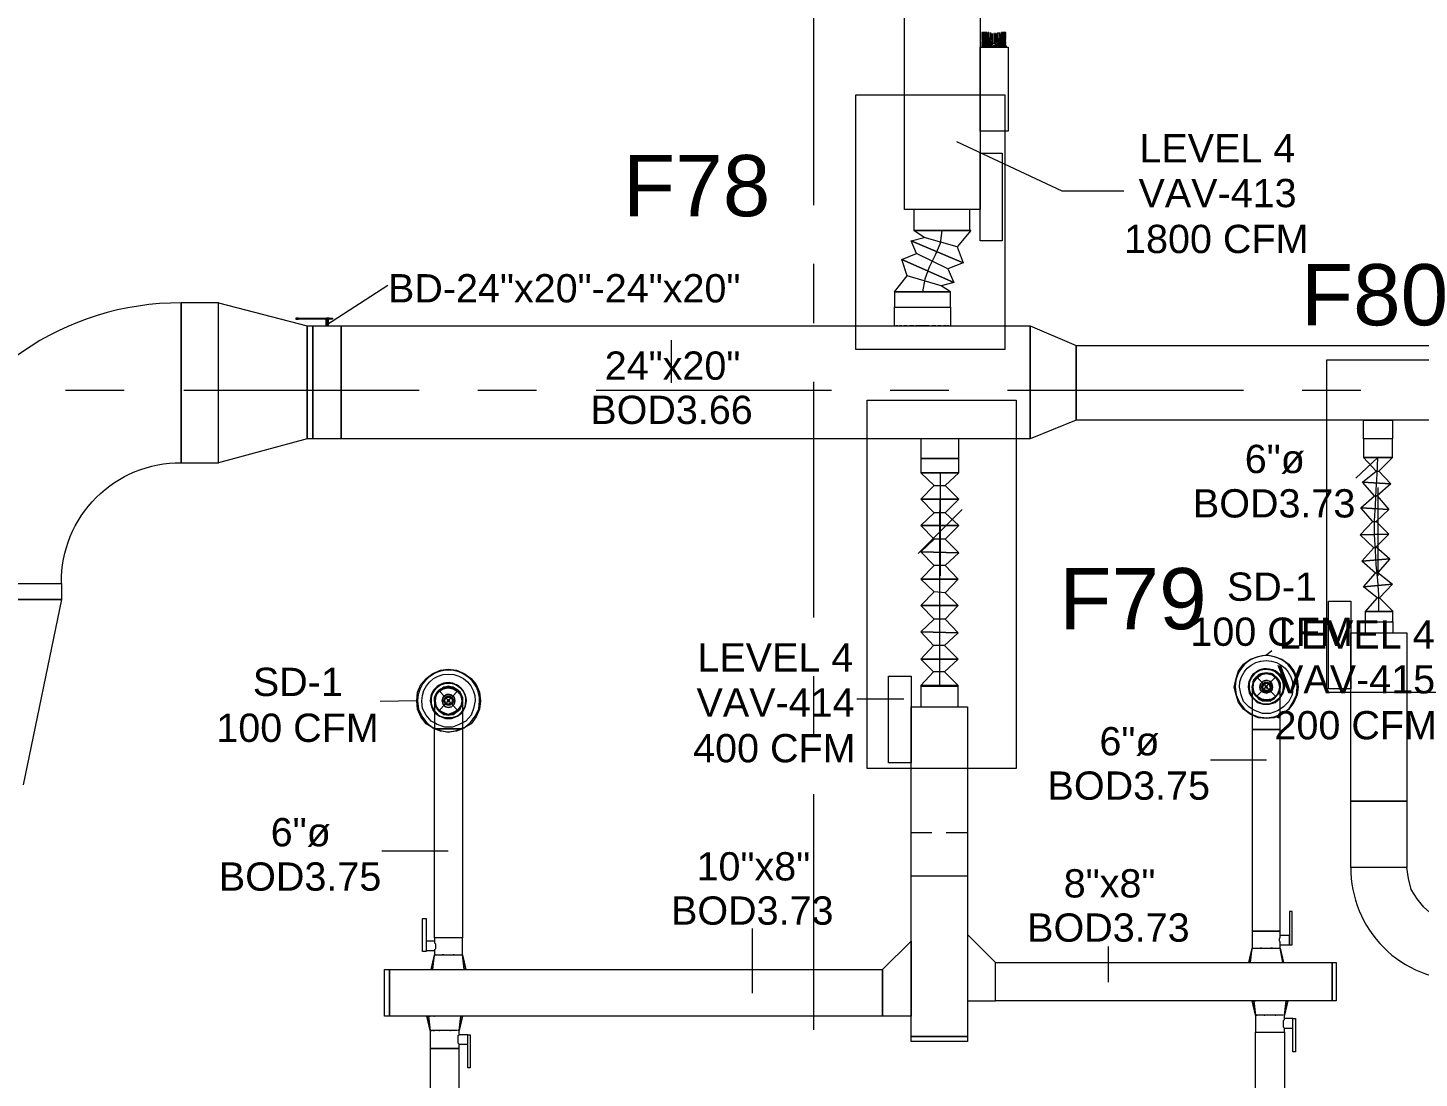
# Model space of a CAD drawing. Header units: metres. Extents: x 98 to 337, y -7 to 53.
# Drawn here: x 131.29 to 138.79, y 40.53 to 46.2 of the extents above; entities that cross this region are included whole.
import ezdxf

# ---------------------------------------------------------------- set-up
doc = ezdxf.new("R2010")
doc.units = ezdxf.units.M
doc.layers.add('HVAC - Ductos', color=5, linetype='Continuous', lineweight=0)
doc.layers.add('PDF_Text', color=7, linetype='Continuous', lineweight=0)
doc.layers.add('PDF_Geometry', color=7, linetype='Continuous', lineweight=0, true_color=0xaaaaaa)
doc.styles.add('PDF Arial-BoldMT-Identity-H', font='arial.ttf')
doc.styles.add('PDF Helvetica', font='')
doc.styles.get('PDF Helvetica').set_extended_font_data('Helvetica')

msp = doc.modelspace()

# ---------------------------------------------------------------- linework, layer by layer
at = {"layer": 'HVAC - Ductos', "lineweight": 0}
for points in [[(136.4198, 47.0404), (136.4198, 45.2169), (136.0121, 45.2169), (136.0121, 47.0404)], [(136.5711, 45.6384), (136.4198, 45.6384), (136.4198, 46.092), (136.5711, 46.092)], [(136.539, 45.0474), (136.4198, 45.0474), (136.4198, 45.5192), (136.539, 45.5192)], [(136.0625, 45.1023), (136.0717, 45.1023), (136.09, 45.1023), (136.1175, 45.1023), (136.1541, 45.1023), (136.1954, 45.1023), (136.2366, 45.1023), (136.2778, 45.1023), (136.3145, 45.1023), (136.342, 45.1023), (136.3603, 45.1023), (136.3649, 45.1023), (136.3649, 45.2169), (136.3603, 45.2169), (136.3466, 45.2169), (136.3236, 45.2169), (136.2916, 45.2169), (136.2549, 45.2169), (136.2137, 45.2169), (136.177, 45.2169), (136.1403, 45.2169), (136.1083, 45.2169), (136.0854, 45.2169), (136.0717, 45.2169), (136.0625, 45.2169), (136.0625, 45.1023), (136.3694, 45.1023), (136.3603, 45.1023), (136.342, 45.1023), (136.3145, 45.1023), (136.2778, 45.1023), (136.2366, 45.1023), (136.1954, 45.1023), (136.1541, 45.1023), (136.1175, 45.1023), (136.0854, 45.1023), (136.0671, 45.1023)], [(136.3649, 45.1023), (136.3603, 45.1023), (136.3466, 45.1023), (136.3236, 45.1023), (136.2916, 45.1023), (136.2549, 45.1023), (136.2137, 45.1023), (136.177, 45.1023), (136.1403, 45.1023), (136.1083, 45.1023), (136.0854, 45.1023), (136.0717, 45.1023), (136.0625, 45.1023), (136.0717, 45.1023), (136.0854, 45.1023), (136.1083, 45.1023), (136.1403, 45.1023), (136.177, 45.1023), (136.2137, 45.1023), (136.2549, 45.1023), (136.2916, 45.1023), (136.3236, 45.1023), (136.3466, 45.1023), (136.3603, 45.1023)], [(136.3694, 45.1023), (136.3649, 45.1023), (136.3603, 45.1023), (136.342, 45.1023), (136.3145, 45.1023), (136.2778, 45.1023), (136.2366, 45.1023), (136.1954, 45.1023), (136.1541, 45.1023), (136.1175, 45.1023), (136.09, 45.1023), (136.0717, 45.1023), (136.0625, 45.1023), (136.0671, 45.1023), (136.0854, 45.1023), (136.1175, 45.1023), (136.1541, 45.1023), (136.1954, 45.1023), (136.2366, 45.1023), (136.2778, 45.1023), (136.3145, 45.1023), (136.342, 45.1023), (136.3603, 45.1023)], [(132.1131, 44.7129), (132.1131, 43.8515)], [(132.7911, 43.9799), (132.3147, 43.8515), (132.3147, 44.7129), (132.7911, 44.5892)], [(136.2595, 44.7725), (136.2549, 44.7725), (136.2412, 44.7725), (136.2183, 44.7725), (136.1862, 44.7725), (136.1495, 44.7725), (136.1083, 44.7725), (136.0717, 44.7725), (136.0305, 44.7725), (136.0029, 44.7725), (135.9754, 44.7725), (135.9617, 44.7725), (135.9571, 44.7725), (135.9617, 44.7725), (135.9754, 44.7725), (136.0029, 44.7725), (136.0305, 44.7725), (136.0717, 44.7725), (136.1083, 44.7725), (136.1495, 44.7725), (136.1862, 44.7725), (136.2183, 44.7725), (136.2412, 44.7725), (136.2549, 44.7725)], [(132.8232, 43.9799), (132.7911, 43.9799), (132.7911, 44.5892), (132.8232, 44.5892)], [(132.9744, 43.9799), (132.8232, 43.9799), (132.8232, 44.5892), (132.9744, 44.5892)], [(136.6901, 43.9799), (132.9744, 43.9799), (132.9744, 44.5892), (136.6901, 44.5892)], [(136.9376, 44.0806), (136.6901, 43.9799), (136.6901, 44.5892), (136.9376, 44.4838)], [(136.9376, 44.4838), (149.7159, 44.4838), (149.7159, 44.0806), (136.9376, 44.0806)], [(138.4862, 43.9799), (138.4862, 44.0806), (138.4908, 44.0806), (138.5, 44.0806), (138.5092, 44.0806), (138.5274, 44.0806), (138.5458, 44.0806), (138.5641, 44.0806), (138.5824, 44.0806), (138.6008, 44.0806), (138.619, 44.0806), (138.6282, 44.0806), (138.6374, 44.0806), (138.642, 44.0806), (138.642, 43.9799), (138.6374, 43.9799), (138.6282, 43.9799), (138.619, 43.9799), (138.6008, 43.9799), (138.5824, 43.9799), (138.5641, 43.9799), (138.5458, 43.9799), (138.5274, 43.9799), (138.5092, 43.9799), (138.5, 43.9799), (138.4908, 43.9799)], [(138.642, 43.879), (138.6374, 43.879), (138.6282, 43.879), (138.619, 43.879), (138.6008, 43.879), (138.5824, 43.879), (138.5641, 43.879), (138.5458, 43.879), (138.5274, 43.879), (138.5092, 43.879), (138.5, 43.879), (138.4908, 43.879), (138.4862, 43.879), (138.4908, 43.879), (138.5, 43.879), (138.5092, 43.879), (138.5274, 43.879), (138.5458, 43.879), (138.5641, 43.879), (138.5824, 43.879), (138.6008, 43.879), (138.619, 43.879), (138.6282, 43.879), (138.6374, 43.879)], [(136.0991, 43.7966), (136.1037, 43.7966), (136.1129, 43.7966), (136.1312, 43.7966), (136.1495, 43.7966), (136.177, 43.7966), (136.2046, 43.7966), (136.2274, 43.7966), (136.2549, 43.7966), (136.2732, 43.7966), (136.2916, 43.7966), (136.3008, 43.7966), (136.3054, 43.7966), (136.3008, 43.7966), (136.2916, 43.7966), (136.2732, 43.7966), (136.2549, 43.7966), (136.2274, 43.7966), (136.2046, 43.7966), (136.177, 43.7966), (136.1495, 43.7966), (136.1312, 43.7966), (136.1129, 43.7966), (136.1037, 43.7966)], [(138.2983, 43.1047), (138.4175, 43.1047), (138.4175, 42.6328), (138.2983, 42.6328)], [(138.642, 43.0497), (138.6328, 43.0497), (138.6236, 43.0497), (138.6054, 43.0497), (138.587, 43.0497), (138.5687, 43.0497), (138.5504, 43.0497), (138.532, 43.0497), (138.5183, 43.0497), (138.5046, 43.0497), (138.4954, 43.0497), (138.5046, 43.0497), (138.5183, 43.0497), (138.532, 43.0497), (138.5504, 43.0497), (138.5687, 43.0497), (138.587, 43.0497), (138.6054, 43.0497), (138.6236, 43.0497), (138.6328, 43.0497)], [(138.7198, 42.9352), (138.7198, 42.028), (138.4175, 42.028), (138.4175, 42.9352)], [(135.9251, 42.7015), (136.0487, 42.7015), (136.0487, 42.2342), (135.9251, 42.2342)], [(138.0234, 42.6878), (137.9868, 42.7152), (137.941, 42.7152), (137.8997, 42.6878), (137.886, 42.642), (137.8997, 42.6008), (137.941, 42.5686), (137.9868, 42.5686), (138.0234, 42.6008), (138.0372, 42.642)], [(137.8951, 42.6694), (137.9135, 42.6924), (137.9364, 42.7107), (137.9639, 42.7152), (137.9914, 42.7107), (138.0143, 42.6924), (138.028, 42.6694), (138.0326, 42.642), (138.028, 42.6145), (138.0143, 42.5916), (137.9914, 42.5778), (137.9639, 42.5732), (137.9364, 42.5778), (137.9135, 42.5916), (137.8951, 42.6145), (137.8906, 42.642)], [(138.0326, 42.6236), (138.028, 42.6053), (138.0143, 42.5916), (138.0006, 42.5778), (137.9822, 42.5732), (137.9639, 42.5686), (137.9456, 42.5732), (137.9272, 42.5778), (137.9089, 42.5916), (137.8997, 42.6053), (137.8906, 42.6236), (137.8906, 42.642), (137.8906, 42.6603), (137.8997, 42.6786), (137.9089, 42.697), (137.9272, 42.7061), (137.9456, 42.7152), (137.9639, 42.7152), (137.9822, 42.7152), (138.0006, 42.7061), (138.0143, 42.697), (138.028, 42.6786), (138.0326, 42.6603), (138.0372, 42.642)], [(137.9318, 42.6603), (137.9272, 42.642), (137.9318, 42.6603), (137.9456, 42.674), (137.9639, 42.6786), (137.9822, 42.674), (137.9914, 42.6603), (137.996, 42.642), (137.9914, 42.6603), (137.9776, 42.674), (137.9639, 42.6786), (137.9456, 42.674)], [(133.625, 42.5503), (133.6158, 42.532), (133.6067, 42.5183), (133.5884, 42.5045), (133.5746, 42.4953), (133.5517, 42.4953), (133.5334, 42.4953), (133.515, 42.5045), (133.5013, 42.5183), (133.4922, 42.532), (133.483, 42.5503), (133.4784, 42.5686), (133.483, 42.587), (133.4922, 42.6053), (133.5013, 42.619), (133.515, 42.6328), (133.5334, 42.6374), (133.5517, 42.642), (133.5746, 42.6374), (133.5884, 42.6328), (133.6067, 42.619), (133.6158, 42.6053), (133.625, 42.587), (133.6296, 42.5686)], [(133.6158, 42.6145), (133.5792, 42.642), (133.5288, 42.642), (133.4922, 42.6145), (133.4784, 42.5686), (133.4922, 42.5228), (133.5288, 42.4953), (133.5792, 42.4953), (133.6158, 42.5228), (133.6296, 42.5686)], [(133.4876, 42.5962), (133.5013, 42.619), (133.5242, 42.6328), (133.5517, 42.6374), (133.5792, 42.6328), (133.6021, 42.619), (133.6204, 42.5962), (133.625, 42.5686), (133.6204, 42.5411), (133.6021, 42.5183), (133.5792, 42.5045), (133.5517, 42.4953), (133.5242, 42.5045), (133.5013, 42.5183), (133.4876, 42.5411), (133.483, 42.5686)], [(133.5242, 42.587), (133.5196, 42.5686), (133.5242, 42.587), (133.538, 42.6008), (133.5517, 42.6053), (133.57, 42.6008), (133.5838, 42.587), (133.5884, 42.5686), (133.5838, 42.587), (133.57, 42.5962), (133.5517, 42.6008), (133.538, 42.5962)], [(136.3008, 42.6465), (136.2916, 42.6465), (136.2732, 42.6465), (136.2503, 42.6465), (136.2183, 42.6465), (136.1816, 42.6465), (136.1495, 42.6465), (136.1221, 42.6465), (136.1037, 42.6465), (136.0991, 42.6465), (136.0991, 42.5366), (136.1037, 42.5366), (136.1129, 42.5366), (136.1267, 42.5366), (136.1495, 42.5366), (136.1725, 42.5366), (136.2, 42.5366), (136.2228, 42.5366), (136.2503, 42.5366), (136.2687, 42.5366), (136.287, 42.5366), (136.2962, 42.5366), (136.3008, 42.5366), (136.3008, 42.6465), (136.3008, 42.6511), (136.2962, 42.6511), (136.2778, 42.6511), (136.2503, 42.6511), (136.2183, 42.6511), (136.1816, 42.6511), (136.1495, 42.6511), (136.1221, 42.6511), (136.1037, 42.6511), (136.0991, 42.6511), (136.0991, 42.6465), (136.1037, 42.6465), (136.1221, 42.6465), (136.1495, 42.6465), (136.1816, 42.6465), (136.2183, 42.6465), (136.2503, 42.6465), (136.2732, 42.6465), (136.2916, 42.6465)], [(136.3008, 42.6465), (136.2962, 42.6465), (136.287, 42.6465), (136.2687, 42.6465), (136.2503, 42.6465), (136.2228, 42.6465), (136.2, 42.6465), (136.1725, 42.6465), (136.1495, 42.6465), (136.1267, 42.6465), (136.1129, 42.6465), (136.1037, 42.6465), (136.0991, 42.6465), (136.1037, 42.6465), (136.1129, 42.6465), (136.1267, 42.6465), (136.1495, 42.6465), (136.1725, 42.6465), (136.2, 42.6465), (136.2228, 42.6465), (136.2503, 42.6465), (136.2687, 42.6465), (136.287, 42.6465), (136.2962, 42.6465)], [(137.9914, 42.6282), (137.996, 42.642), (137.9914, 42.6236), (137.9822, 42.6145), (137.9639, 42.6099), (137.9456, 42.6145), (137.9318, 42.6236), (137.9272, 42.642), (137.9318, 42.6282), (137.9456, 42.6145), (137.9639, 42.6099), (137.9776, 42.6145)], [(137.941, 42.6557), (137.9364, 42.642), (137.941, 42.6603), (137.9548, 42.6694), (137.9685, 42.6694), (137.9822, 42.6603), (137.9868, 42.642), (137.9822, 42.6557), (137.9685, 42.6648), (137.9548, 42.6648)], [(137.9822, 42.6282), (137.9868, 42.642), (137.9822, 42.6282), (137.9685, 42.619), (137.9548, 42.619), (137.941, 42.6282), (137.9364, 42.642), (137.941, 42.6282), (137.9548, 42.619), (137.9685, 42.619)], [(137.9502, 42.6557), (137.9639, 42.6648), (137.9776, 42.6557), (137.9822, 42.642), (137.9776, 42.6282), (137.9639, 42.6236), (137.9502, 42.6282), (137.941, 42.642)], [(137.9594, 42.6374), (137.9639, 42.6374), (137.9685, 42.642), (137.9639, 42.6374), (137.9594, 42.6374), (137.9548, 42.642), (137.9594, 42.6465), (137.9639, 42.6465), (137.9685, 42.642), (137.9639, 42.6465), (137.9594, 42.6465), (137.9594, 42.642)], [(138.0372, 42.587), (138.051, 42.6099), (138.0601, 42.642), (138.051, 42.6099)], [(133.5838, 42.5503), (133.5884, 42.5686), (133.5838, 42.5503), (133.57, 42.5366), (133.5517, 42.532), (133.538, 42.5366), (133.5242, 42.5503), (133.5196, 42.5686), (133.5242, 42.5503), (133.538, 42.5366), (133.5517, 42.532), (133.57, 42.5366)], [(133.5334, 42.5824), (133.5288, 42.5686), (133.5334, 42.5824), (133.5472, 42.5916), (133.5609, 42.5916), (133.5746, 42.5824), (133.5792, 42.5686), (133.5746, 42.5824), (133.5609, 42.5916), (133.5472, 42.5916)], [(133.5746, 42.5549), (133.5792, 42.5686), (133.5746, 42.5549), (133.5609, 42.5457), (133.5472, 42.5457), (133.5334, 42.5549), (133.5288, 42.5686), (133.5334, 42.5549), (133.5472, 42.5457), (133.5609, 42.5457)], [(133.538, 42.5824), (133.5517, 42.587), (133.57, 42.5824), (133.5746, 42.5686), (133.57, 42.5549), (133.5517, 42.5503), (133.538, 42.5549), (133.5334, 42.5686)], [(133.5517, 42.5732), (133.5472, 42.5686), (133.5517, 42.5732), (133.5563, 42.5732), (133.5609, 42.5686), (133.5563, 42.5732)], [(133.5563, 42.5641), (133.5609, 42.5686), (133.5563, 42.5641), (133.5517, 42.5641), (133.5472, 42.5686), (133.5517, 42.5641)], [(133.6296, 42.5091), (133.6434, 42.5366), (133.6479, 42.5686), (133.6434, 42.5366)], [(138.0097, 42.5595), (137.9776, 42.5503), (137.9456, 42.5503), (137.9135, 42.5595), (137.8906, 42.5824), (137.886, 42.587), (137.8906, 42.5824), (137.886, 42.5916), (137.8906, 42.5824), (137.9135, 42.5641), (137.9456, 42.5503), (137.9776, 42.5503), (138.0097, 42.5641), (138.0326, 42.5824), (138.0372, 42.5916), (138.0326, 42.5824), (138.0097, 42.5641), (137.9776, 42.5503), (137.9456, 42.5503), (137.9135, 42.5641), (137.8906, 42.5824), (137.9135, 42.5595), (137.9456, 42.5503), (137.9776, 42.5503), (138.0097, 42.5595), (138.0372, 42.5824), (138.0372, 42.587), (138.0372, 42.5824)], [(133.483, 42.5091), (133.5059, 42.4862), (133.538, 42.477), (133.57, 42.477), (133.6021, 42.4862), (133.625, 42.5091), (133.6296, 42.5137), (133.625, 42.5091), (133.6021, 42.4862), (133.57, 42.477), (133.538, 42.477), (133.5059, 42.4862), (133.483, 42.5091), (133.4784, 42.5137)], [(133.6296, 42.5045), (133.6021, 42.4862), (133.57, 42.4725), (133.538, 42.4725), (133.5059, 42.4862), (133.4784, 42.5045), (133.4784, 42.5091), (133.4784, 42.5045), (133.5059, 42.4862), (133.538, 42.4725), (133.57, 42.4725), (133.6021, 42.4862), (133.6296, 42.5045), (133.6296, 42.5091)], [(137.886, 41.327), (137.8906, 41.327), (137.8951, 41.327), (137.9089, 41.327), (137.9227, 41.327), (137.941, 41.327), (137.9639, 41.327), (137.9822, 41.327), (138.0006, 41.327), (138.0143, 41.327), (138.028, 41.327), (138.0372, 41.327), (138.0372, 42.4129), (138.028, 42.4129), (138.0143, 42.4129), (138.0006, 42.4129), (137.9822, 42.4129), (137.9639, 42.4129), (137.941, 42.4129), (137.9227, 42.4129), (137.9089, 42.4129), (137.8951, 42.4129), (137.8906, 42.4129), (137.886, 42.4129)], [(136.0487, 41.6248), (136.3512, 41.6248), (136.3512, 40.7589), (136.0487, 40.7589)], [(133.4143, 41.3957), (133.4326, 41.3957), (133.4326, 41.2171), (133.4143, 41.2171)], [(133.4326, 41.272), (133.4326, 41.2675), (133.4326, 41.2629), (133.4326, 41.2583), (133.4326, 41.2537), (133.4326, 41.2445), (133.4326, 41.2399), (133.4326, 41.2308), (133.4326, 41.2263), (133.4326, 41.2217), (133.4784, 41.2217), (133.4784, 41.1987), (133.483, 41.1987), (133.4784, 41.1987), (133.483, 41.1987), (133.4876, 41.1987), (133.5013, 41.1987), (133.515, 41.1987), (133.5334, 41.1987), (133.5517, 41.1987), (133.5746, 41.1987), (133.593, 41.1987), (133.6067, 41.1987), (133.6204, 41.1987), (133.625, 41.1987), (133.6296, 41.1987), (133.6296, 41.2903), (133.6204, 41.2903), (133.6067, 41.2903), (133.593, 41.2903), (133.5746, 41.2903), (133.5517, 41.2903), (133.5334, 41.2903), (133.515, 41.2903), (133.5013, 41.2903), (133.4876, 41.2903), (133.4784, 41.2903), (133.4784, 41.272)], [(135.893, 41.1208), (136.0487, 41.272), (136.0487, 40.8688), (135.893, 40.8688)], [(136.5023, 40.9514), (136.5023, 41.1575), (136.3512, 41.3087), (136.3512, 40.9514)], [(133.5288, 41.1987), (133.5242, 41.1987), (133.5196, 41.1987), (133.5242, 41.1987)], [(133.5838, 41.1987), (133.5792, 41.1987)], [(137.9364, 41.2354), (137.9318, 41.2354)], [(137.996, 41.2354), (137.9914, 41.2354), (137.9868, 41.2354), (137.9914, 41.2354)], [(133.2356, 41.1208), (133.2356, 40.8688), (133.2081, 40.8688), (133.2081, 41.1208)], [(133.2356, 41.1208), (135.893, 41.1208), (135.893, 40.8688), (133.2356, 40.8688)], [(138.3167, 40.9514), (136.5023, 40.9514), (136.5023, 41.1575), (138.3167, 41.1575)], [(138.3167, 40.9514), (138.3167, 41.1575), (138.3396, 41.1575), (138.3396, 40.9514)], [(137.9089, 40.8734), (137.9135, 40.8734)], [(137.9502, 40.8734), (137.9548, 40.8734)], [(138.0097, 40.8734), (138.0143, 40.8734)], [(138.1197, 40.6764), (138.1059, 40.6764), (138.1059, 40.8551), (138.1197, 40.8551)], [(133.4601, 40.7909), (133.4647, 40.7909)], [(133.4692, 40.7909), (133.4784, 40.7909)], [(133.5013, 40.7909), (133.5059, 40.7909)], [(133.5609, 40.7909), (133.5654, 40.7909)], [(133.6708, 40.5894), (133.6571, 40.5894), (133.6571, 40.7681), (133.6708, 40.7681)], [(136.0487, 40.7589), (136.3512, 40.7589), (136.3512, 40.7314), (136.0487, 40.7314)]]:
    msp.add_lwpolyline(points, close=True, dxfattribs=at)
for points in [[(136.2962, 45.0152), (136.3282, 44.9282), (136.0487, 45.0474), (136.1175, 45.0657), (136.0625, 45.1023), (136.3694, 45.1023), (136.2962, 45.0152), (136.1175, 45.0657)], [(136.2137, 45.1023), (136.2046, 45.0336), (136.177, 44.9694), (136.1449, 44.9053), (136.1221, 44.8412), (136.1083, 44.7725)], [(136.2457, 44.8962), (136.2778, 44.8228), (135.9983, 44.9466), (136.0763, 44.9786), (136.0487, 45.0474), (136.3282, 44.9282), (136.2457, 44.8962), (136.0763, 44.9786)], [(135.9571, 44.7725), (135.9571, 44.6899), (135.9617, 44.6899), (135.9754, 44.6899), (136.0029, 44.6899), (136.0305, 44.6899), (136.0717, 44.6899), (136.1083, 44.6899), (136.1495, 44.6899), (136.1862, 44.6899), (136.2183, 44.6899), (136.2412, 44.6899), (136.2549, 44.6899), (136.2595, 44.6899), (136.2595, 44.7725), (135.9571, 44.7725), (136.0259, 44.8595), (135.9983, 44.9466), (136.2778, 44.8228), (136.2091, 44.8046), (136.0259, 44.8595)], [(136.2595, 44.7725), (136.2091, 44.8046)], [(132.7316, 44.6304), (132.7316, 44.6259)], [(132.7453, 44.6304), (132.7407, 44.6304), (132.7362, 44.6304), (132.7316, 44.6304), (132.7362, 44.6304), (132.7407, 44.6304), (132.7453, 44.6304), (132.8966, 44.6304), (132.9012, 44.6304), (132.9057, 44.6304), (132.9103, 44.6304), (132.9057, 44.6304), (132.9012, 44.6304), (132.8966, 44.6304), (132.9286, 44.6304), (132.9286, 44.6259), (132.9057, 44.6259), (132.9057, 44.5892)], [(132.9057, 44.6259), (132.9012, 44.6259), (132.8966, 44.6259), (132.8966, 44.6304)], [(132.9103, 44.6259), (132.9103, 44.6304)], [(135.9617, 44.5892), (135.9571, 44.5892), (135.9571, 44.6899), (135.9617, 44.6899), (135.9754, 44.6899), (136.0029, 44.6899), (136.0305, 44.6899), (136.0717, 44.6899), (136.1083, 44.6899), (136.1495, 44.6899), (136.1862, 44.6899), (136.2183, 44.6899), (136.2412, 44.6899), (136.2549, 44.6899), (136.2595, 44.6899), (136.2595, 44.5892)], [(132.9012, 44.6259), (132.9057, 44.6259), (132.9103, 44.6259), (132.9057, 44.6259), (132.9012, 44.6259), (132.8966, 44.6259), (132.7453, 44.6259), (132.7407, 44.6259), (132.7362, 44.6259), (132.7316, 44.6259), (132.7362, 44.6259), (132.7407, 44.6259), (132.7453, 44.6259)], [(132.892, 44.6259), (132.892, 44.5892)], [(135.9754, 44.5892), (135.9708, 44.5892), (135.9663, 44.5892)], [(135.9983, 44.5892), (135.9892, 44.5892), (135.9846, 44.5892)], [(136.0259, 44.5892), (136.0121, 44.5892), (136.0075, 44.5892)], [(136.0625, 44.5892), (136.0441, 44.5892), (136.0396, 44.5892)], [(136.1449, 44.5892), (136.1083, 44.5892), (136.0763, 44.5892), (136.0717, 44.5892)], [(136.1816, 44.5892), (136.177, 44.5892), (136.1587, 44.5892)], [(136.2091, 44.5892), (136.2046, 44.5892), (136.1908, 44.5892)], [(136.2366, 44.5892), (136.2274, 44.5892), (136.2228, 44.5892)], [(136.2503, 44.5892), (136.2457, 44.5892), (136.2412, 44.5892)], [(136.1037, 43.9799), (136.0991, 43.9799), (136.0991, 43.8744), (136.1037, 43.8744), (136.1129, 43.8744), (136.1312, 43.8744), (136.1495, 43.8744), (136.177, 43.8744), (136.2046, 43.8744), (136.2274, 43.8744), (136.2549, 43.8744), (136.2732, 43.8744), (136.2916, 43.8744), (136.3008, 43.8744), (136.3054, 43.8744), (136.3054, 43.9799), (136.3008, 43.9799)], [(136.1129, 43.9799), (136.1083, 43.9799)], [(136.1267, 43.9799), (136.1221, 43.9799), (136.1175, 43.9799)], [(136.1449, 43.9799), (136.1403, 43.9799), (136.1358, 43.9799)], [(136.1725, 43.9799), (136.1587, 43.9799), (136.1541, 43.9799)], [(136.2228, 43.9799), (136.2046, 43.9799), (136.1816, 43.9799)], [(136.2503, 43.9799), (136.2457, 43.9799), (136.2366, 43.9799)], [(136.2732, 43.9799), (136.2641, 43.9799), (136.2595, 43.9799)], [(136.287, 43.9799), (136.2824, 43.9799), (136.2778, 43.9799)], [(136.2962, 43.9799), (136.2916, 43.9799)], [(138.642, 43.879), (138.642, 43.9799), (138.6374, 43.9799), (138.6282, 43.9799), (138.619, 43.9799), (138.6008, 43.9799), (138.5824, 43.9799), (138.5641, 43.9799), (138.5458, 43.9799), (138.5274, 43.9799), (138.5092, 43.9799), (138.5, 43.9799), (138.4908, 43.9799), (138.4862, 43.9799), (138.4862, 43.879), (138.642, 43.879), (138.5687, 43.8057), (138.6328, 43.737), (138.4816, 43.7461), (138.555, 43.8057), (138.5687, 43.8057)], [(138.5641, 43.879), (138.4449, 43.769)], [(138.4862, 43.879), (138.555, 43.8057)], [(138.5687, 43.0497), (138.5687, 43.1368), (138.5641, 43.2192), (138.555, 43.3017), (138.5504, 43.3796), (138.5458, 43.4621), (138.5458, 43.5399), (138.5504, 43.6225), (138.555, 43.705), (138.5595, 43.792), (138.5641, 43.879)], [(136.232, 43.7278), (136.3054, 43.6545), (136.0991, 43.6545), (136.1725, 43.7278), (136.232, 43.7278), (136.3054, 43.7966), (136.3054, 43.8744), (136.3008, 43.8744), (136.2916, 43.8744), (136.2732, 43.8744), (136.2549, 43.8744), (136.2274, 43.8744), (136.2046, 43.8744), (136.177, 43.8744), (136.1495, 43.8744), (136.1312, 43.8744), (136.1129, 43.8744), (136.1037, 43.8744), (136.0991, 43.8744), (136.0991, 43.7966), (136.3054, 43.7966), (136.0991, 43.7966), (136.1725, 43.7278)], [(136.2046, 43.7966), (136.2046, 43.682), (136.2, 43.5629), (136.2, 43.4483), (136.2, 43.3338), (136.2, 43.2192), (136.2, 43.1047), (136.2, 42.9901), (136.2, 42.8803), (136.2, 42.7656), (136.2, 42.6511)], [(138.5458, 43.6728), (138.4816, 43.7461), (138.6328, 43.737), (138.5595, 43.6728), (138.6236, 43.5995), (138.4725, 43.6087), (138.5458, 43.6728), (138.5595, 43.6728)], [(136.232, 43.5812), (136.3054, 43.5125), (136.0991, 43.5125), (136.1725, 43.5812), (136.0991, 43.6545), (136.3054, 43.6545), (136.232, 43.5812), (136.1725, 43.5812)], [(136.2046, 43.7186), (136.2046, 43.4804), (136.2046, 43.2422)], [(138.5641, 43.7186), (138.5641, 43.4804), (138.5641, 43.2422)], [(136.3236, 43.5995), (136.2046, 43.4804), (136.0854, 43.3613)], [(138.5366, 43.5354), (138.4725, 43.6087), (138.6236, 43.5995), (138.555, 43.5354), (138.6236, 43.4667), (138.4679, 43.4621), (138.5366, 43.5354), (138.555, 43.5354)], [(136.232, 43.4392), (136.3054, 43.3658), (136.0991, 43.3704), (136.1725, 43.4392), (136.0991, 43.5125), (136.3054, 43.5125), (136.232, 43.4392), (136.1725, 43.4392)], [(138.5412, 43.3934), (138.4679, 43.4621), (138.6236, 43.4667), (138.555, 43.3979), (138.6282, 43.3338), (138.477, 43.32), (138.5412, 43.3934), (138.555, 43.3979)], [(136.232, 43.2972), (136.3008, 43.2238), (136.0991, 43.2238), (136.1725, 43.2972), (136.0991, 43.3704), (136.3054, 43.3658), (136.232, 43.2972), (136.1725, 43.2972)], [(138.5504, 43.2559), (138.477, 43.32), (138.6282, 43.3338), (138.5641, 43.2605), (138.642, 43.1963), (138.4862, 43.1826), (138.5504, 43.2559), (138.5641, 43.2605)], [(136.232, 43.1506), (136.3008, 43.0818), (136.0991, 43.0818), (136.1725, 43.1552), (136.0991, 43.2238), (136.3008, 43.2238), (136.232, 43.1506), (136.1725, 43.1552)], [(129.9413, 43.2009), (131.467, 43.2009), (131.467, 43.1139), (129.9413, 43.1139), (131.467, 43.1139), (131.2609, 42.115)], [(138.5595, 43.123), (138.4862, 43.1826), (138.642, 43.1963), (138.5732, 43.123), (138.6466, 43.0497), (138.4954, 43.0497), (138.6466, 43.0497), (138.642, 43.0497), (138.6374, 43.0497), (138.6236, 43.0497), (138.5962, 43.0497), (138.5687, 43.0497), (138.5412, 43.0497), (138.5183, 43.0497), (138.5, 43.0497), (138.4954, 43.0497), (138.5, 43.0497), (138.5137, 43.0497), (138.5412, 43.0497), (138.5687, 43.0497), (138.6008, 43.0497), (138.6236, 43.0497), (138.642, 43.0497), (138.6466, 43.0497), (138.642, 43.0497), (138.6236, 43.0497), (138.6008, 43.0497), (138.5687, 43.0497), (138.5412, 43.0497), (138.5137, 43.0497), (138.5, 43.0497), (138.4954, 43.0497), (138.5, 43.0497), (138.5183, 43.0497), (138.5412, 43.0497), (138.5687, 43.0497), (138.5962, 43.0497), (138.6236, 43.0497), (138.6374, 43.0497), (138.642, 43.0497), (138.642, 42.9947), (138.6374, 42.9947)], [(136.232, 43.0085), (136.3008, 42.9352), (136.0991, 42.9398), (136.1725, 43.0085), (136.0991, 43.0818), (136.3008, 43.0818), (136.232, 43.0085), (136.1725, 43.0085)], [(138.5732, 43.123), (138.5595, 43.123), (138.4954, 43.0497), (138.4954, 42.9947), (138.4954, 42.9352), (138.5046, 42.9352), (138.5137, 42.9352), (138.532, 42.9352), (138.5504, 42.9352), (138.5687, 42.9352), (138.587, 42.9352), (138.6008, 42.9352), (138.619, 42.9352), (138.6282, 42.9352), (138.6374, 42.9352), (138.642, 42.9352)], [(138.4954, 42.9947), (138.5046, 42.9947), (138.5137, 42.9947), (138.532, 42.9947), (138.5504, 42.9947), (138.5687, 42.9947), (138.587, 42.9947), (138.6054, 42.9947), (138.6236, 42.9947), (138.6374, 42.9947), (138.642, 42.9947), (138.6466, 42.9947)], [(138.5183, 42.9947), (138.532, 42.9947), (138.5504, 42.9947), (138.5687, 42.9947), (138.587, 42.9947), (138.6054, 42.9947), (138.6236, 42.9947)], [(138.6466, 42.9352), (138.6466, 42.9947), (138.642, 42.9947)], [(136.2274, 42.8665), (136.3008, 42.7932), (136.0991, 42.7932), (136.1679, 42.8665), (136.0991, 42.9398), (136.3008, 42.9352), (136.2274, 42.8665), (136.1679, 42.8665)], [(136.2274, 42.7244), (136.3008, 42.6511), (136.0991, 42.6511), (136.1679, 42.7244), (136.0991, 42.7932), (136.3008, 42.7932), (136.2274, 42.7244), (136.1679, 42.7244)], [(137.886, 42.4907), (137.8768, 42.4953), (137.8402, 42.5228), (137.8127, 42.5595), (137.7989, 42.6008), (137.7898, 42.642), (137.7989, 42.6878), (137.8127, 42.729), (137.8402, 42.7656), (137.8768, 42.7932), (137.9181, 42.8069), (137.9639, 42.816), (138.0052, 42.8069), (138.0464, 42.7932), (138.083, 42.7656), (138.1105, 42.729), (138.1289, 42.6878), (138.1334, 42.642), (138.1289, 42.6008), (138.1105, 42.5595), (138.083, 42.5228), (138.0464, 42.4953), (138.0372, 42.4907)], [(133.6296, 42.5686), (133.6296, 42.587), (133.6204, 42.6053), (133.6067, 42.6236), (133.593, 42.6328), (133.5746, 42.642), (133.5517, 42.6465), (133.5334, 42.642), (133.515, 42.6328), (133.5013, 42.6236), (133.4876, 42.6053), (133.4784, 42.587), (133.4784, 42.5686), (133.4784, 42.5641), (133.4784, 42.5686), (133.4784, 42.587), (133.4876, 42.6053), (133.5013, 42.6236), (133.515, 42.6328), (133.5334, 42.642), (133.5517, 42.6465), (133.5746, 42.642), (133.593, 42.6328), (133.6067, 42.6236), (133.6204, 42.6053), (133.6296, 42.587), (133.6296, 42.5686), (133.6296, 42.5641), (133.6296, 42.5686), (133.6296, 42.5549), (133.6296, 42.532), (133.6296, 42.4999), (133.6296, 42.4587), (133.6296, 42.4175), (133.6204, 42.4175), (133.6067, 42.4175), (133.593, 42.4175), (133.5746, 42.4175), (133.5517, 42.4175), (133.5334, 42.4175), (133.515, 42.4175), (133.5013, 42.4175), (133.4876, 42.4175), (133.4784, 42.4175), (133.4692, 42.4221), (133.4326, 42.4449), (133.4051, 42.4816), (133.3868, 42.5228), (133.3822, 42.5686), (133.3868, 42.6145), (133.4051, 42.6557), (133.4326, 42.6878), (133.4692, 42.7152), (133.5105, 42.7336), (133.5517, 42.7382), (133.5976, 42.7336), (133.6388, 42.7152), (133.6754, 42.6878), (133.7029, 42.6557), (133.7213, 42.6145), (133.7259, 42.5686), (133.7213, 42.5228), (133.7029, 42.4816), (133.6754, 42.4449), (133.6388, 42.4221), (133.6296, 42.4175), (133.6296, 41.2903), (133.6204, 41.2903), (133.6067, 41.2903), (133.593, 41.2903), (133.5746, 41.2903), (133.5517, 41.2903), (133.5334, 41.2903), (133.515, 41.2903), (133.5013, 41.2903), (133.4876, 41.2903), (133.4784, 41.2903), (133.4784, 42.4175)], [(137.886, 42.642), (137.886, 42.6374), (137.886, 42.619), (137.886, 42.587), (137.886, 42.5503), (137.886, 42.4999), (137.886, 42.4495), (137.886, 42.4129), (137.8906, 42.4129), (137.8951, 42.4129), (137.9089, 42.4129), (137.9227, 42.4129), (137.941, 42.4129), (137.9639, 42.4129), (137.9822, 42.4129), (138.0006, 42.4129), (138.0143, 42.4129), (138.028, 42.4129), (138.0372, 42.4129), (138.0372, 42.4679), (138.0372, 42.5183), (138.0372, 42.5641), (138.0372, 42.6008), (138.0372, 42.6282), (138.0372, 42.642), (138.0372, 42.6374), (138.0372, 42.642), (138.0372, 42.6648), (138.028, 42.6832), (138.0143, 42.697), (138.0006, 42.7107), (137.9822, 42.7152), (137.9639, 42.7198), (137.941, 42.7152), (137.9227, 42.7107), (137.9089, 42.697), (137.8951, 42.6832), (137.8906, 42.6648), (137.886, 42.642), (137.886, 42.6374), (137.886, 42.642), (137.8906, 42.6648), (137.8951, 42.6832), (137.9089, 42.697), (137.9227, 42.7107), (137.941, 42.7152), (137.9639, 42.7198), (137.9822, 42.7152), (138.0006, 42.7107), (138.0143, 42.697), (138.028, 42.6832), (138.0372, 42.6648), (138.0372, 42.642)], [(137.8951, 42.674), (137.9089, 42.697), (137.9318, 42.7107)], [(137.9089, 42.697), (138.0143, 42.5916)], [(138.0143, 42.697), (137.9089, 42.5916)], [(137.9318, 42.7107), (137.9318, 42.7152), (137.9364, 42.7152)], [(137.9364, 42.7107), (137.9639, 42.7152), (137.9868, 42.7107)], [(137.9868, 42.7152), (137.9914, 42.7152), (137.996, 42.7107)], [(137.9914, 42.7107), (138.0143, 42.697), (138.028, 42.674)], [(133.4876, 42.6008), (133.5013, 42.619), (133.5242, 42.6328)], [(133.5013, 42.6236), (133.6067, 42.5137)], [(133.6067, 42.6236), (133.5013, 42.5137)], [(133.5196, 42.6374), (133.5242, 42.6374), (133.5288, 42.6374)], [(133.5288, 42.6374), (133.5517, 42.642), (133.5792, 42.6374)], [(133.5792, 42.6374), (133.5838, 42.6374)], [(133.5838, 42.6328), (133.6067, 42.619), (133.6204, 42.6008)], [(136.3008, 42.6511), (136.2962, 42.6511), (136.2778, 42.6511), (136.2503, 42.6511), (136.2183, 42.6511), (136.1816, 42.6511), (136.1495, 42.6511), (136.1221, 42.6511), (136.1037, 42.6511), (136.0991, 42.6511)], [(137.886, 42.6374), (137.8906, 42.6236), (137.8951, 42.6053), (137.9089, 42.5916), (137.9227, 42.5778), (137.941, 42.5686), (137.9639, 42.5686), (137.9364, 42.5732), (137.9318, 42.5732)], [(137.8906, 42.6694), (137.8906, 42.674), (137.8951, 42.674)], [(137.8951, 42.619), (137.8906, 42.642), (137.8951, 42.6694)], [(137.8951, 42.6099), (137.8906, 42.6145), (137.8906, 42.619)], [(137.9318, 42.5778), (137.9089, 42.5916), (137.8951, 42.6145)], [(137.996, 42.5732), (137.9914, 42.5732), (137.9868, 42.5732), (137.9639, 42.5686), (137.9822, 42.5686), (138.0006, 42.5778), (138.0143, 42.5916), (138.028, 42.6053), (138.0372, 42.6236), (138.0372, 42.6374)], [(138.028, 42.6145), (138.0143, 42.5916), (137.9914, 42.5778)], [(138.0326, 42.674), (138.0326, 42.6694)], [(138.0326, 42.6694), (138.0372, 42.642), (138.0326, 42.619), (138.0326, 42.6145), (138.0326, 42.6099)], [(133.483, 42.5366), (133.483, 42.5411), (133.4784, 42.5686), (133.483, 42.5916)], [(133.4784, 42.5686), (133.4784, 42.5641), (133.4784, 42.5457), (133.4784, 42.5137), (133.4784, 42.477), (133.4784, 42.4358), (133.4784, 42.4175), (133.4876, 42.4175), (133.5013, 42.4175), (133.515, 42.4175), (133.5334, 42.4175), (133.5517, 42.4175), (133.5746, 42.4175), (133.593, 42.4175), (133.6067, 42.4175), (133.6204, 42.4175), (133.6296, 42.4175)], [(133.4784, 42.5641), (133.4784, 42.5503), (133.4876, 42.532), (133.5013, 42.5137), (133.515, 42.5045), (133.5334, 42.4953), (133.5517, 42.4907), (133.5746, 42.4953), (133.593, 42.5045), (133.6067, 42.5137), (133.6204, 42.532), (133.6296, 42.5503), (133.6296, 42.5641)], [(133.483, 42.5962), (133.483, 42.6008)], [(133.5242, 42.4999), (133.5013, 42.5183), (133.4876, 42.5366)], [(133.6204, 42.5366), (133.6067, 42.5183), (133.5838, 42.4999), (133.5792, 42.4953)], [(133.6204, 42.6008), (133.625, 42.5962)], [(133.6204, 42.5916), (133.6296, 42.5686), (133.6204, 42.5411)], [(133.625, 42.5411), (133.625, 42.5366)], [(136.0487, 41.6248), (136.0487, 42.5366), (136.3512, 42.5366), (136.3512, 41.6248)], [(133.5288, 42.4953), (133.5242, 42.4999), (133.5196, 42.4999)], [(133.5792, 42.4999), (133.5517, 42.4953), (133.5288, 42.4999)], [(138.0372, 42.5228), (138.0234, 42.5137), (137.9822, 42.4999), (137.941, 42.4999), (137.9043, 42.5137), (137.886, 42.5228)], [(137.886, 42.4953), (137.9181, 42.4816), (137.9639, 42.477), (138.0052, 42.4816), (138.0372, 42.4953)], [(138.0372, 42.4907), (138.0052, 42.477), (137.9639, 42.4725), (137.9181, 42.477), (137.886, 42.4907)], [(133.6296, 42.4495), (133.6113, 42.4403), (133.5746, 42.4266), (133.5334, 42.4266), (133.4922, 42.4403), (133.4784, 42.4495)], [(133.4784, 42.4221), (133.5105, 42.4083), (133.5517, 42.3991), (133.5976, 42.4083), (133.6296, 42.4221)], [(133.6296, 42.4175), (133.5976, 42.4037), (133.5517, 42.3991), (133.5105, 42.4037), (133.4784, 42.4175)], [(136.0487, 41.8585), (136.1587, 41.8585)], [(136.2366, 41.8585), (136.3512, 41.8585)], [(137.8768, 41.1575), (137.886, 41.2354), (137.8906, 41.2354), (137.8951, 41.2354), (137.9089, 41.2354), (137.9227, 41.2354), (137.941, 41.2354), (137.9639, 41.2354), (137.9822, 41.2354), (138.0006, 41.2354), (138.0143, 41.2354), (138.028, 41.2354), (138.0326, 41.2354), (138.0372, 41.2354), (138.0372, 41.2537), (138.0876, 41.2537), (138.1014, 41.2537), (138.1014, 41.4324), (138.0876, 41.4324), (138.0876, 41.2537), (138.0876, 41.2583), (138.0876, 41.2629), (138.0876, 41.2675), (138.0876, 41.272), (138.0876, 41.2812), (138.0876, 41.2858), (138.0876, 41.2949), (138.0876, 41.2995), (138.0876, 41.3041), (138.0372, 41.3041), (138.0372, 41.327), (138.028, 41.327), (138.0143, 41.327), (138.0006, 41.327), (137.9822, 41.327), (137.9639, 41.327), (137.941, 41.327), (137.9227, 41.327), (137.9089, 41.327), (137.8951, 41.327), (137.8906, 41.327), (137.886, 41.327), (137.886, 41.2354)], [(133.4784, 41.272), (133.4784, 41.2675), (133.4784, 41.2629), (133.483, 41.2583), (133.483, 41.2491), (133.483, 41.2399), (133.483, 41.2308), (133.4784, 41.2263), (133.4784, 41.2217)], [(138.0372, 41.2537), (138.0372, 41.2583), (138.0372, 41.2629), (138.0372, 41.2675), (138.0326, 41.2766), (138.0326, 41.2858), (138.0372, 41.2949), (138.0372, 41.2995), (138.0372, 41.3041)], [(133.4692, 41.1208), (133.4784, 41.1987), (133.4601, 41.1208), (133.4647, 41.1208), (133.4692, 41.1208), (133.483, 41.1208), (133.5013, 41.1208)], [(133.4601, 41.1208), (133.4784, 41.1987)], [(133.6479, 41.1208), (133.6296, 41.1987), (133.6479, 41.1208)], [(133.6388, 41.1208), (133.6296, 41.1987)], [(137.8677, 41.1575), (137.886, 41.2354), (137.8677, 41.1575)], [(138.0372, 41.1575), (138.0464, 41.1575), (138.051, 41.1575), (138.0555, 41.1575), (138.0372, 41.2354), (138.0555, 41.1575)], [(138.051, 41.1575), (138.0372, 41.2354)], [(133.5059, 41.1208), (133.5105, 41.1208), (133.5196, 41.1208), (133.5334, 41.1208), (133.538, 41.1208), (133.5426, 41.1208), (133.5654, 41.1208), (133.57, 41.1208), (133.5746, 41.1208), (133.5884, 41.1208), (133.5976, 41.1208), (133.6021, 41.1208), (133.6067, 41.1208), (133.625, 41.1208)], [(133.6296, 41.1208), (133.6388, 41.1208), (133.6434, 41.1208), (133.6479, 41.1208)], [(137.8723, 41.1575), (137.8677, 41.1575), (137.8723, 41.1575), (137.8768, 41.1575), (137.886, 41.1575)], [(137.8906, 41.1575), (137.9089, 41.1575), (137.9135, 41.1575), (137.9181, 41.1575), (137.9272, 41.1575), (137.941, 41.1575), (137.9456, 41.1575)], [(137.9502, 41.1575), (137.973, 41.1575), (137.9776, 41.1575), (137.9822, 41.1575), (137.996, 41.1575), (138.0052, 41.1575), (138.0097, 41.1575), (138.0189, 41.1575), (138.0326, 41.1575)], [(137.9089, 40.9514), (137.8997, 40.9514), (137.8951, 40.9514), (137.8906, 40.9514), (137.886, 40.9514), (137.8906, 40.9514)], [(137.886, 40.9514), (137.9043, 40.8734), (137.886, 40.9514)], [(137.8951, 40.9514), (137.9043, 40.8734)], [(137.8997, 40.9514), (137.9043, 40.9514)], [(137.9318, 40.9514), (137.9272, 40.9514), (137.9135, 40.9514)], [(137.9639, 40.9514), (137.9502, 40.9514), (137.941, 40.9514), (137.9364, 40.9514)], [(137.996, 40.9514), (137.973, 40.9514), (137.9685, 40.9514)], [(138.0738, 40.9514), (138.0784, 40.9514), (138.0601, 40.8734), (138.0784, 40.9514), (138.0738, 40.9514), (138.0647, 40.9514), (138.0555, 40.9514), (138.0372, 40.9514), (138.028, 40.9514), (138.0143, 40.9514), (138.0052, 40.9514), (138.0006, 40.9514)], [(138.0601, 40.8734), (138.0692, 40.9514)], [(133.4601, 40.8688), (133.451, 40.8688), (133.4464, 40.8688), (133.4418, 40.8688), (133.4372, 40.8688), (133.4418, 40.8688)], [(133.4372, 40.8688), (133.4555, 40.7909), (133.4372, 40.8688)], [(133.4464, 40.8688), (133.4555, 40.7909)], [(133.451, 40.8688), (133.4555, 40.8688)], [(133.483, 40.8688), (133.4784, 40.8688), (133.4647, 40.8688)], [(133.4738, 40.8688), (133.4784, 40.8688)], [(133.515, 40.8688), (133.5013, 40.8688), (133.4922, 40.8688), (133.4876, 40.8688)], [(133.5472, 40.8688), (133.5242, 40.8688), (133.5196, 40.8688)], [(133.625, 40.8688), (133.6296, 40.8688), (133.6113, 40.7909), (133.6296, 40.8688), (133.625, 40.8688), (133.6158, 40.8688), (133.6067, 40.8688), (133.5884, 40.8688), (133.5792, 40.8688), (133.5654, 40.8688), (133.5563, 40.8688), (133.5517, 40.8688)], [(133.6113, 40.7909), (133.6204, 40.8688)], [(138.051, 40.8734), (138.0464, 40.8734), (138.0372, 40.8734), (138.0189, 40.8734), (138.0006, 40.8734), (137.9822, 40.8734), (137.9639, 40.8734), (137.9456, 40.8734), (137.9272, 40.8734), (137.9181, 40.8734), (137.9135, 40.8734), (137.9089, 40.8734), (137.9043, 40.8734), (137.9043, 40.7818), (137.9089, 40.7818), (137.9181, 40.7818), (137.9272, 40.7818), (137.9456, 40.7818), (137.9639, 40.7818), (137.9822, 40.7818), (138.0006, 40.7818), (138.0189, 40.7818), (138.0372, 40.7818), (138.0464, 40.7818), (138.0555, 40.7818), (138.0601, 40.7818), (138.0601, 40.8047), (138.1059, 40.8047), (138.1059, 40.8093), (138.1059, 40.8139), (138.1059, 40.823), (138.1059, 40.8276), (138.1059, 40.8322), (138.1059, 40.8413), (138.1059, 40.8459), (138.1059, 40.8505)], [(138.1059, 40.8551), (138.0601, 40.8551), (138.0601, 40.8734), (138.0555, 40.8734)], [(138.0601, 40.8047), (138.0555, 40.8093), (138.0555, 40.8139), (138.0555, 40.823), (138.0555, 40.8322), (138.0555, 40.8413), (138.0555, 40.8459), (138.0601, 40.8505), (138.0601, 40.8551)], [(133.6021, 40.7909), (133.5976, 40.7909), (133.5884, 40.7909), (133.57, 40.7909), (133.5517, 40.7909), (133.5334, 40.7909), (133.515, 40.7909), (133.4967, 40.7909), (133.4784, 40.7909), (133.4692, 40.7909), (133.4647, 40.7909), (133.4601, 40.7909), (133.4555, 40.7909), (133.4555, 40.6947), (133.4601, 40.6947), (133.4692, 40.6947), (133.4784, 40.6947), (133.4967, 40.6947), (133.515, 40.6947), (133.5334, 40.6947), (133.5517, 40.6947), (133.57, 40.6947), (133.5884, 40.6947), (133.5976, 40.6947), (133.6067, 40.6947), (133.6113, 40.6947), (133.6067, 40.6947), (133.5976, 40.6947), (133.5884, 40.6947), (133.57, 40.6947), (133.5517, 40.6947), (133.5334, 40.6947), (133.515, 40.6947), (133.4967, 40.6947), (133.4784, 40.6947), (133.4692, 40.6947), (133.4601, 40.6947), (133.4555, 40.6947), (133.4555, 39.3706)], [(133.6113, 39.3706), (133.6113, 40.6947), (133.6113, 40.7177), (133.6571, 40.7177), (133.6571, 40.7222), (133.6571, 40.7314), (133.6571, 40.7359), (133.6571, 40.7405), (133.6571, 40.7497), (133.6571, 40.7543), (133.6571, 40.7589), (133.6571, 40.7635), (133.6571, 40.7681), (133.6113, 40.7681), (133.6113, 40.7909), (133.6067, 40.7909)], [(133.6113, 40.7177), (133.6067, 40.7222), (133.6067, 40.7314), (133.6067, 40.7359), (133.6067, 40.7451), (133.6067, 40.7543), (133.6067, 40.7635), (133.6113, 40.7681)], [(137.9043, 39.5172), (137.9043, 40.7818), (137.9089, 40.7818), (137.9181, 40.7818), (137.9272, 40.7818), (137.9456, 40.7818), (137.9639, 40.7818), (137.9822, 40.7818), (138.0006, 40.7818), (138.0189, 40.7818), (138.0372, 40.7818), (138.0464, 40.7818), (138.0555, 40.7818), (138.0601, 40.7818), (138.0601, 39.5172)]]:
    msp.add_lwpolyline(points, dxfattribs=at)
for points in [[(129.9413, 43.2009), (131.467, 43.2009), (131.467, 43.2055, -0.418396), (132.1131, 43.8515), (132.3147, 43.8515), (132.3147, 44.7129), (132.1131, 44.7129, 0.311982), (130.7019, 43.7461, 0.314587)], [(138.0372, 42.4953), (138.0464, 42.4999), (138.083, 42.5228), (138.1059, 42.5595), (138.1243, 42.6008), (138.1289, 42.642, 1.013601), (137.7943, 42.642), (137.7989, 42.6008), (137.8173, 42.5595), (137.8448, 42.5228), (137.8768, 42.4999), (137.886, 42.4953)], [(137.886, 42.5228), (137.8677, 42.5366), (137.8402, 42.5641), (137.8265, 42.6008), (137.8173, 42.642, -0.994121), (138.1059, 42.642), (138.1014, 42.6008), (138.083, 42.5641), (138.0555, 42.5366), (138.0372, 42.5228)], [(133.6296, 42.4221), (133.6388, 42.4221), (133.6708, 42.4495), (133.6983, 42.4862), (133.7167, 42.5228), (133.7213, 42.5686, 0.986385), (133.3868, 42.5686), (133.3913, 42.5228), (133.4097, 42.4862), (133.4372, 42.4495), (133.4692, 42.4221), (133.4784, 42.4221)], [(133.4784, 42.4495), (133.4601, 42.4587), (133.4326, 42.4907), (133.4143, 42.5274), (133.4097, 42.5686, -0.994602), (133.6983, 42.5686), (133.6892, 42.5274), (133.6754, 42.4907), (133.6479, 42.4587), (133.6296, 42.4495)]]:
    msp.add_lwpolyline(points, format="xyb", dxfattribs=at)
for points in [[(138.0372, 42.5916), (138.051, 42.6099), (138.0555, 42.642, 1.387704), (137.886, 42.5916), (137.8723, 42.6099), (137.8677, 42.642), (137.8723, 42.6099), (137.886, 42.587, -1.421296), (138.0601, 42.642, 1.017914), (137.8677, 42.642, -1.38767)], [(133.6479, 42.5686, 1.397442), (133.4784, 42.5137), (133.4647, 42.5366), (133.4601, 42.5686, -1.397442), (133.6296, 42.5137), (133.6434, 42.5366), (133.6479, 42.5686, 1.010288), (133.4555, 42.5686), (133.4647, 42.5366), (133.4784, 42.5091, -1.406655)], [(139.0268, 41.0613), (139.0268, 41.3637), (138.9673, 41.3728), (138.9077, 41.3866), (138.8573, 41.4141), (138.8115, 41.4553), (138.7749, 41.5012), (138.7428, 41.5515), (138.729, 41.6111), (138.7198, 41.6706), (138.4175, 41.6706), (138.4175, 42.028), (138.7198, 42.028), (138.7198, 41.6706), (138.4175, 41.6706, 0.417613)]]:
    msp.add_lwpolyline(points, format="xyb", close=True, dxfattribs=at)
for points in [[(132.7453, 44.6304), (132.7453, 44.6259), (132.8965, 44.6304), (132.8965, 44.6259)], [(132.9012, 44.6304), (132.9012, 44.6259), (132.9286, 44.6304), (132.9286, 44.6259)], [(132.892, 44.6259), (132.892, 44.5892), (132.9057, 44.6259), (132.9057, 44.5892)]]:
    msp.add_solid(points, dxfattribs=at)
at = {"layer": 'PDF_Geometry', "lineweight": 0}
for points in [[(135.5219, 46.5089), (135.5219, 45.2398)], [(136.5619, 46.092), (136.5619, 46.0966), (136.5023, 46.0966), (136.5573, 46.0966), (136.5573, 46.1012), (136.5069, 46.1012), (136.5069, 46.1057), (136.5573, 46.1057), (136.5573, 46.1103), (136.5115, 46.1103), (136.5115, 46.1149), (136.5573, 46.1149), (136.5573, 46.1194), (136.5161, 46.1194), (136.5206, 46.1286), (136.5573, 46.1286), (136.5573, 46.1332), (136.5206, 46.1332), (136.5252, 46.1378), (136.5573, 46.1378), (136.5573, 46.1424), (136.5252, 46.1424), (136.5298, 46.147), (136.5573, 46.147), (136.5573, 46.1515), (136.5344, 46.1515), (136.5344, 46.1561), (136.5573, 46.1561), (136.5573, 46.1607), (136.539, 46.1607), (136.5436, 46.1653), (136.5573, 46.1653), (136.5573, 46.1699), (136.539, 46.1699), (136.539, 46.1653), (136.539, 46.1699), (136.5344, 46.1699), (136.5344, 46.1607), (136.5252, 46.147), (136.5252, 46.1699), (136.5252, 46.1424), (136.5161, 46.1286), (136.5161, 46.1699), (136.5161, 46.1653), (136.5115, 46.1653), (136.5115, 46.124), (136.5069, 46.1149), (136.5069, 46.1653), (136.5023, 46.1653), (136.5023, 46.1057), (136.4978, 46.1103), (136.4978, 46.1653), (136.4932, 46.1653), (136.4932, 46.1103), (136.4886, 46.1103), (136.484, 46.1057), (136.484, 46.1653), (136.484, 46.1149), (136.4749, 46.124), (136.4749, 46.1653), (136.4749, 46.1699), (136.4749, 46.1286), (136.4657, 46.1424), (136.4657, 46.1699), (136.4611, 46.1699), (136.4611, 46.147), (136.4565, 46.1607), (136.4565, 46.1699), (136.4519, 46.1699), (136.4519, 46.1653), (136.4519, 46.1699), (136.429, 46.1699), (136.429, 46.1653), (136.4474, 46.1653), (136.4519, 46.1607), (136.429, 46.1607), (136.429, 46.1561), (136.4519, 46.1561), (136.4565, 46.1515), (136.429, 46.1515), (136.429, 46.147), (136.4611, 46.147), (136.4611, 46.1424), (136.429, 46.1424), (136.429, 46.1378), (136.4657, 46.1378), (136.4703, 46.1332), (136.429, 46.1332), (136.429, 46.1286), (136.4703, 46.1286), (136.4749, 46.1194), (136.429, 46.1194), (136.429, 46.1149), (136.4749, 46.1149), (136.4795, 46.1103), (136.429, 46.1103), (136.429, 46.1057), (136.4795, 46.1057), (136.484, 46.1012), (136.429, 46.1012), (136.429, 46.0966), (136.4886, 46.0966), (136.429, 46.0966), (136.429, 46.092)], [(136.4932, 46.092), (136.4932, 46.0966), (136.4932, 46.1012), (136.4978, 46.1012), (136.4978, 46.0966), (136.4978, 46.092)], [(136.2916, 45.5834), (136.8597, 45.3177), (137.1941, 45.3177)], [(135.5219, 44.9236), (135.5219, 44.6029)], [(132.8966, 44.5937), (133.2264, 44.8091)], [(134.7567, 44.2822), (134.7567, 44.5113)], [(135.5219, 44.2868), (135.5219, 43.0177)], [(131.8061, 44.241), (131.49, 44.241)], [(133.3959, 44.241), (132.1268, 44.241)], [(134.0282, 44.241), (133.7121, 44.241)], [(135.6181, 44.241), (134.3489, 44.241)], [(136.2503, 44.241), (135.9342, 44.241)], [(137.8402, 44.241), (136.5665, 44.241)], [(138.4725, 44.241), (138.1563, 44.241)], [(137.9639, 42.816), (137.9914, 42.839)], [(135.5219, 42.7015), (135.5219, 42.3808)], [(133.3822, 42.5686), (133.1852, 42.5641)], [(136.0075, 42.5778), (135.7555, 42.5778)], [(137.9639, 42.2479), (137.6615, 42.2479)], [(135.5219, 42.0647), (135.5219, 40.7955)], [(133.5517, 41.7577), (133.1943, 41.7577)], [(135.192, 40.9926), (135.192, 41.3407)], [(137.1117, 41.0521), (137.1117, 41.2445)]]:
    msp.add_lwpolyline(points, dxfattribs=at)
at = {"layer": 'PDF_Geometry', "color": 240, "lineweight": 0, "true_color": 0xed1f24}
for points in [[(135.75, 45.8341), (136.5533, 45.8341), (136.5533, 44.461), (135.75, 44.461)], [(138.2891, 44.4064), (138.9015, 44.4064), (138.9015, 42.6127), (138.2891, 42.6127)], [(135.8111, 44.1889), (136.6144, 44.1889), (136.6144, 42.2041), (135.8111, 42.2041)]]:
    msp.add_lwpolyline(points, close=True, dxfattribs=at)

# ---------------------------------------------------------------- texts
at = {"layer": 'PDF_Text', "lineweight": 0, "attachment_point": 4, "style": 'PDF Helvetica'}
for s, insert, char_height in [('LEVEL 4', (137.278, 45.5466), 0.15242), ('VAV-413', (137.2734, 45.3038), 0.15242), ('1800 CFM', (137.1955, 45.0564), 0.15242), ('BD-24"x20"-24"x20"', (133.2276, 44.7906), 0.152415), ('24"x20"', (134.396, 44.3737), 0.15242), ('BOD3.66', (134.3181, 44.1354), 0.15242), ('6"ø', (137.8461, 43.8697), 0.15242), ('BOD3.73', (137.5666, 43.6314), 0.15242), ('SD-1', (137.7499, 43.1824), 0.15242), ('100 CFM', (137.5529, 42.9396), 0.15242), ('LEVEL 4', (138.0294, 42.9258), 0.15242), ('LEVEL 4', (134.8954, 42.8021), 0.15242), ('VAV-415', (138.0202, 42.683), 0.15242), ('SD-1', (132.4991, 42.6692), 0.15242), ('VAV-414', (134.8908, 42.5593), 0.15242), ('100 CFM', (132.3021, 42.4218), 0.15242), ('200 CFM', (138.0065, 42.4356), 0.15242), ('400 CFM', (134.8725, 42.3118), 0.15242), ('6"ø', (137.0626, 42.3485), 0.15242), ('BOD3.75', (136.7831, 42.1102), 0.15242), ('6"ø', (132.5953, 41.8582), 0.15242), ('10"x8"', (134.8908, 41.675), 0.15242), ('BOD3.75', (132.3158, 41.62), 0.15242), ('8"x8"', (136.8702, 41.5833), 0.15242), ('BOD3.73', (134.7534, 41.4367), 0.15242), ('BOD3.73', (136.6732, 41.3451), 0.15242)]:
    msp.add_mtext(s, dxfattribs=dict(at, insert=insert, char_height=char_height))
at = {"layer": 'PDF_Text', "color": 240, "lineweight": 0, "true_color": 0xed1f24, "char_height": 0.32989, "attachment_point": 4, "style": 'PDF Arial-BoldMT-Identity-H'}
for s, insert in [('F78', (134.4946, 45.3425)), ('F80', (138.1486, 44.7545)), ('F79', (136.8466, 43.1165))]:
    msp.add_mtext(s, dxfattribs=dict(at, insert=insert))

doc.saveas('drawing.dxf')
